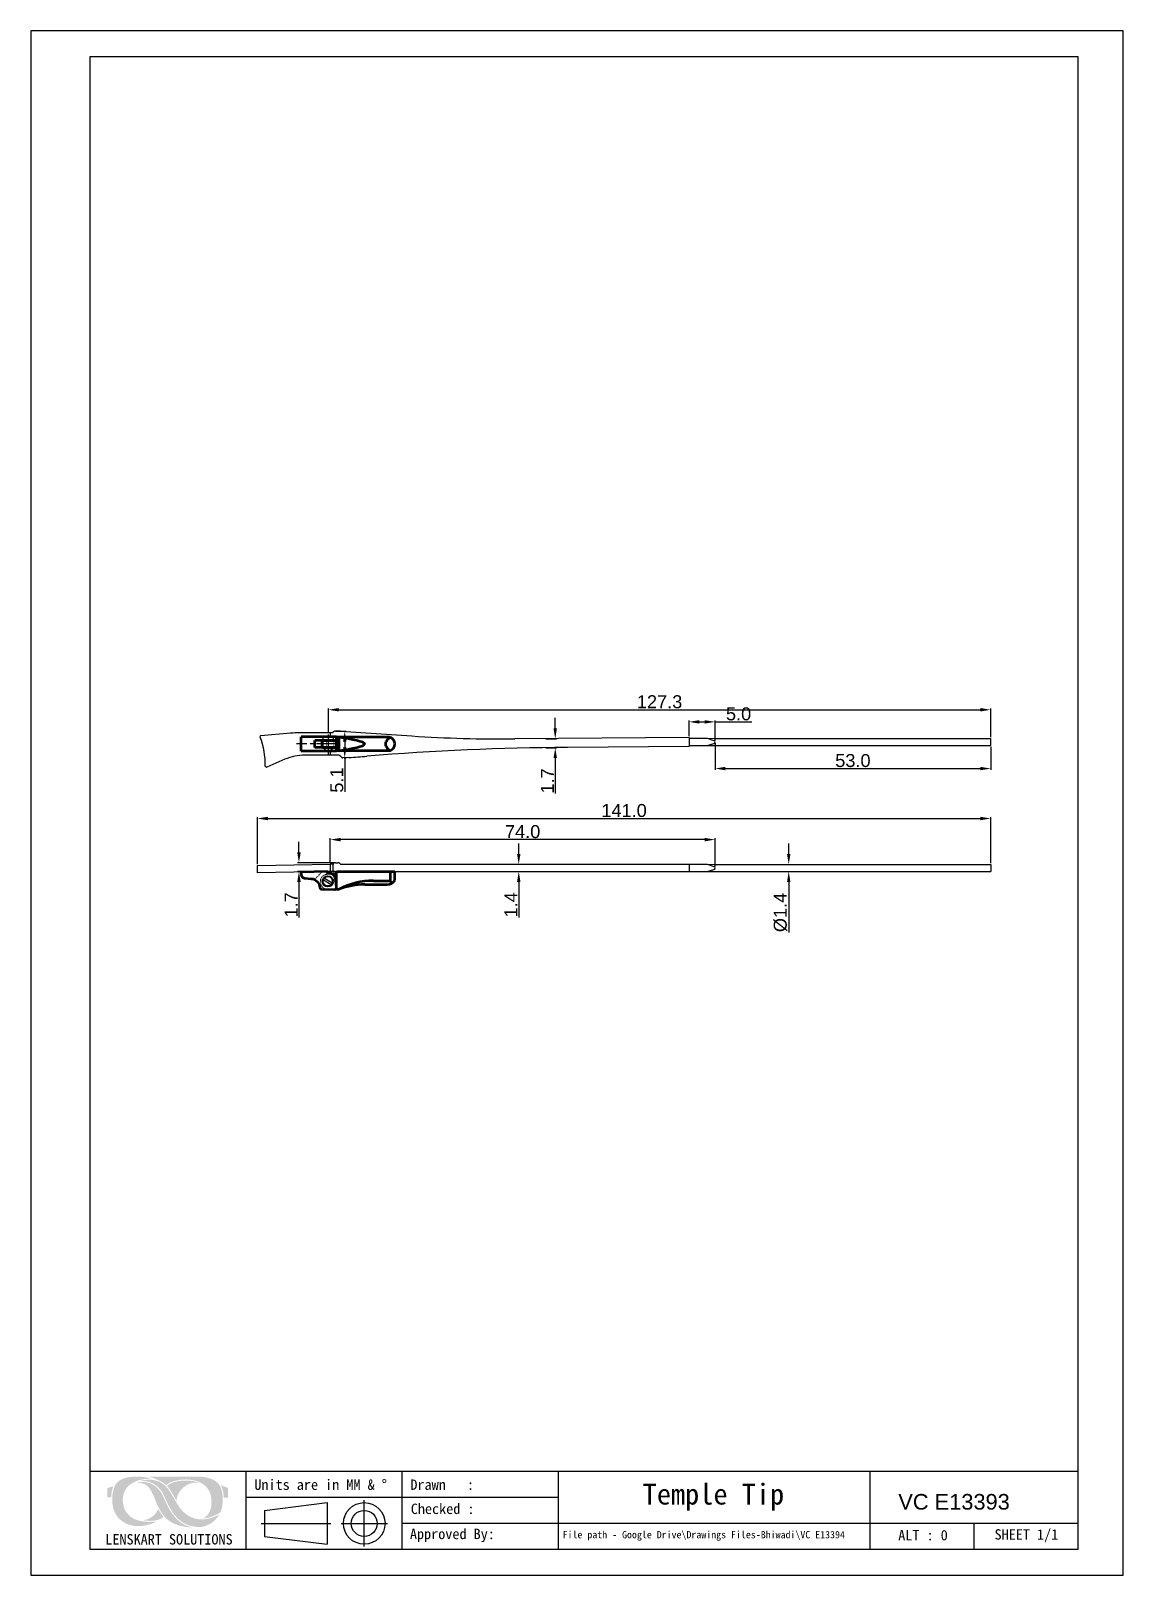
# Model space of a CAD drawing. Header units: inches. Extents: x 35 to 245, y -117 to 180.
import ezdxf

# ---------------------------------------------------------------- set-up
doc = ezdxf.new("R2010")
doc.units = ezdxf.units.IN
doc.header["$MEASUREMENT"] = 0
for name, pattern in [('CENTER2', [28.575, 19.05, -3.175, 3.175, -3.175]), ('DASHEDX2', [38.1, 25.4, -12.7]), ('HIDDEN2', [0.1875, 0.125, -0.0625])]:
    doc.linetypes.add(name, pattern=pattern)
for name, color, linetype in [('Dimension', 3, 'Continuous'), ('hid', 3, 'DASHEDX2'), ('中心线', 1, 'CENTER2'), ('图框-线条', 7, 'Continuous')]:
    doc.layers.add(name, color=color, linetype=linetype)
for name, color, linetype, lineweight in [('odj', 4, 'Continuous', 35), ('粗实线', 4, 'Continuous', 50), ('绘图层', 7, 'Continuous', 15), ('虚线', 1, 'HIDDEN2', 9)]:
    doc.layers.add(name, color=color, linetype=linetype, lineweight=lineweight)
doc.styles.get("Standard").update_dxf_attribs({"font": 'arial.ttf'})
doc.styles.add('宋体', font='SimSun.ttf')
doc.dimstyles.new('Standard$0', dxfattribs={"dimtxt": 2.3, "dimasz": 2, "dimexe": 1, "dimexo": 1, "dimgap": 1, "dimtad": 1, "dimdec": 1, "dimzin": 0, "dimdsep": 46, "dimtxsty": 'Standard', "dimcen": 0, "dimclrd": 4, "dimclre": 4, "dimclrt": 4, "dimadec": 1, "dimazin": 0, "dimtfac": 1, "dimtdec": 1, "dimtofl": 0, "dimtmove": 0, "dimatfit": 0, "dimfxl": 1, "dimtfillclr": 256, "dimtolj": 1, "dimtzin": 0, "dimlwd": -1, "dimlwe": -1, "dimarcsym": 1})

# ---------------------------------------------------------------- blocks, each defined once
blk = doc.blocks.new('A$C4129f865')
at = {"layer": 'hid', "ltscale": 0.03}
for p, q in [((-2.24, 1.4), (-2.24, 0.66)), ((-2.14, 1.4), (-2.14, 0.66)), ((-0.94, 1.4), (-0.94, 0.66)), ((-0.84, 1.4), (-0.84, 0.66)), ((-2.24, -0.67), (-2.24, -0.8)), ((-0.84, -0.67), (-0.84, -0.8))]:
    blk.add_line(p, q, dxfattribs=at)
at = {"layer": 'hid', "ltscale": 0.05}
for p, q in [((-0.54, -0.8), (-2.54, -0.8)), ((-2.54, -0.8), (-2.54, -1.4)), ((-0.54, -0.8), (-0.54, -1.4))]:
    blk.add_line(p, q, dxfattribs=at)
at = {"layer": '中心线', "linetype": 'CENTER2', "ltscale": 0.2}
for p, q in [((0, 0), (-7.7, 0)), ((-1.54, 2), (-1.54, -2))]:
    blk.add_line(p, q, dxfattribs=at)
at = {"layer": '粗实线'}
for p, q in [((0, 1.4), (-6.77, 1.4)), ((-6.77, 1.4), (-6.77, -1.4)), ((0, 0.66), (-4.13, 0.66)), ((-4.13, 0.66), (-4.13, -0.67)), ((-2.77, 0.66), (-2.77, -0.67)), ((0, 1.4), (0, 0.66)), ((0, -1.4), (-6.77, -1.4)), ((0, -0.67), (-4.13, -0.67)), ((0, -0.67), (0, -1.4))]:
    blk.add_line(p, q, dxfattribs=at)
blk = doc.blocks.new('*D13')
at = {"layer": 'Defpoints', "color": 0, "transparency": 16777216}
for p in [(219.61, 49.91), (92.27, 45.34), (219.61, 44.39)]:
    blk.add_point(p, dxfattribs=at)
at = {"layer": 'Dimension', "color": 3, "transparency": 16777216}
for p, q in [((92.27, 45.59), (92.27, 50.16)), ((94.27, 49.91), (217.61, 49.91)), ((219.61, 44.64), (219.61, 50.16))]:
    blk.add_line(p, q, dxfattribs=at)
for points in [[(94.27, 50.25), (94.27, 49.58), (92.27, 49.91)], [(217.61, 50.25), (217.61, 49.58), (219.61, 49.91)]]:
    blk.add_solid(points, dxfattribs=at)
at = {"layer": 'Dimension', "transparency": 16777216, "insert": (155.94, 51.44), "char_height": 2.5, "attachment_point": 5}
blk.add_mtext('\\A1;127.3', dxfattribs=at)
blk = doc.blocks.new('*D14')
at = {"layer": 'Defpoints', "color": 0, "transparency": 16777216}
for p in [(219.61, 29), (78.62, 19.94), (219.61, 20.16)]:
    blk.add_point(p, dxfattribs=at)
at = {"layer": 'Dimension', "color": 3, "transparency": 16777216}
for p, q in [((78.62, 20.19), (78.62, 29.25)), ((80.62, 29), (217.61, 29)), ((219.61, 20.41), (219.61, 29.25))]:
    blk.add_line(p, q, dxfattribs=at)
for points in [[(80.62, 29.33), (80.62, 28.66), (78.62, 29)], [(217.61, 29.33), (217.61, 28.66), (219.61, 29)]]:
    blk.add_solid(points, dxfattribs=at)
at = {"layer": 'Dimension', "transparency": 16777216, "insert": (149.11, 30.52), "char_height": 2.5, "attachment_point": 5}
blk.add_mtext('\\A1;141.0', dxfattribs=at)
blk = doc.blocks.new('*D15')
at = {"layer": 'Defpoints', "color": 0, "transparency": 16777216}
for p in [(128.46, 20.19), (128.46, 18.79), (128.86, 18.79)]:
    blk.add_point(p, dxfattribs=at)
at = {"layer": 'Dimension', "color": 3, "transparency": 16777216}
for p, q in [((128.86, 22.19), (128.86, 24.19)), ((128.71, 20.19), (129.11, 20.19)), ((128.71, 18.79), (129.11, 18.79)), ((128.86, 16.79), (128.86, 9.98))]:
    blk.add_line(p, q, dxfattribs=at)
for points in [[(128.53, 22.19), (129.2, 22.19), (128.86, 20.19)], [(128.53, 16.79), (129.2, 16.79), (128.86, 18.79)]]:
    blk.add_solid(points, dxfattribs=at)
at = {"layer": 'Dimension', "transparency": 16777216, "insert": (127.36, 12.39), "char_height": 2.5, "attachment_point": 5, "rotation": 90}
blk.add_mtext('\\A1;1.4', dxfattribs=at)
blk = doc.blocks.new('*D16')
at = {"layer": 'Defpoints', "color": 0, "transparency": 16777216}
for p in [(92.61, 24.94), (92.61, 20.19), (166.61, 19.49)]:
    blk.add_point(p, dxfattribs=at)
at = {"layer": 'Dimension', "color": 3, "transparency": 16777216}
for p, q in [((92.61, 20.44), (92.61, 25.19)), ((164.61, 24.94), (94.61, 24.94)), ((166.61, 19.74), (166.61, 25.19))]:
    blk.add_line(p, q, dxfattribs=at)
for points in [[(94.61, 25.27), (94.61, 24.6), (92.61, 24.94)], [(164.61, 25.27), (164.61, 24.6), (166.61, 24.94)]]:
    blk.add_solid(points, dxfattribs=at)
at = {"layer": 'Dimension', "transparency": 16777216, "insert": (129.61, 26.46), "char_height": 2.5, "attachment_point": 5}
blk.add_mtext('\\A1;74.0', dxfattribs=at)
blk = doc.blocks.new('*D17')
at = {"layer": 'Defpoints', "color": 0, "transparency": 16777216}
for p in [(166.61, 43.72), (219.61, 43.04), (219.61, 38.6)]:
    blk.add_point(p, dxfattribs=at)
at = {"layer": 'Dimension', "color": 3, "transparency": 16777216}
for p, q in [((166.61, 43.47), (166.61, 38.35)), ((219.61, 42.79), (219.61, 38.35)), ((168.61, 38.6), (217.61, 38.6))]:
    blk.add_line(p, q, dxfattribs=at)
for points in [[(168.61, 38.94), (168.61, 38.27), (166.61, 38.6)], [(217.61, 38.94), (217.61, 38.27), (219.61, 38.6)]]:
    blk.add_solid(points, dxfattribs=at)
at = {"layer": 'Dimension', "transparency": 16777216, "insert": (193.11, 40.13), "char_height": 2.5, "attachment_point": 5}
blk.add_mtext('\\A1;53.0', dxfattribs=at)
blk = doc.blocks.new('*D18')
at = {"layer": 'Defpoints', "color": 0, "transparency": 16777216}
for p in [(180.77, 20.16), (180.77, 18.81), (180.77, 18.81)]:
    blk.add_point(p, dxfattribs=at)
at = {"layer": 'Dimension', "color": 3, "transparency": 16777216}
for p, q in [((180.77, 22.16), (180.77, 24.16)), ((180.52, 20.16), (180.52, 20.16)), ((180.77, 16.81), (180.77, 7.05))]:
    blk.add_line(p, q, dxfattribs=at)
for points in [[(180.44, 22.16), (181.1, 22.16), (180.77, 20.16)], [(180.44, 16.81), (181.1, 16.81), (180.77, 18.81)]]:
    blk.add_solid(points, dxfattribs=at)
at = {"layer": 'Dimension', "transparency": 16777216, "insert": (179.18, 10.93), "char_height": 2.5, "attachment_point": 5, "rotation": 90}
blk.add_mtext('\\A1;%%c1.4', dxfattribs=at)
blk = doc.blocks.new('*D19')
at = {"layer": 'Defpoints', "color": 0, "transparency": 16777216}
for p in [(93.41, 45.78), (95.06, 40.67), (95.41, 40.67)]:
    blk.add_point(p, dxfattribs=at)
at = {"layer": 'Dimension', "color": 3, "transparency": 16777216}
for p, q in [((93.66, 45.78), (95.66, 45.78)), ((95.41, 43.78), (95.41, 42.67)), ((95.31, 40.67), (95.66, 40.67)), ((95.41, 40.67), (95.41, 34.1))]:
    blk.add_line(p, q, dxfattribs=at)
for points in [[(95.07, 43.78), (95.74, 43.78), (95.41, 45.78)], [(95.07, 42.67), (95.74, 42.67), (95.41, 40.67)]]:
    blk.add_solid(points, dxfattribs=at)
at = {"layer": 'Dimension', "transparency": 16777216, "insert": (93.88, 36.39), "char_height": 2.5, "attachment_point": 5, "rotation": 90}
blk.add_mtext('\\A1;5.1', dxfattribs=at)
blk = doc.blocks.new('*D20')
at = {"layer": 'Defpoints', "color": 0, "transparency": 16777216}
for p in [(133.8, 44.34), (133.83, 42.62), (135.88, 42.62)]:
    blk.add_point(p, dxfattribs=at)
at = {"layer": 'Dimension', "color": 3, "transparency": 16777216}
for p, q in [((135.88, 46.34), (135.88, 48.34)), ((134.05, 44.34), (136.13, 44.34)), ((134.08, 42.62), (136.13, 42.62)), ((135.88, 40.62), (135.88, 33.81))]:
    blk.add_line(p, q, dxfattribs=at)
for points in [[(135.55, 46.34), (136.21, 46.34), (135.88, 44.34)], [(135.55, 40.62), (136.21, 40.62), (135.88, 42.62)]]:
    blk.add_solid(points, dxfattribs=at)
at = {"layer": 'Dimension', "transparency": 16777216, "insert": (134.37, 36.22), "char_height": 2.5, "attachment_point": 5, "rotation": 90}
blk.add_mtext('\\A1;1.7', dxfattribs=at)
blk = doc.blocks.new('*D21')
at = {"layer": 'Defpoints', "color": 0, "transparency": 16777216}
for p in [(166.61, 47.58), (161.61, 44.57), (166.61, 43.72)]:
    blk.add_point(p, dxfattribs=at)
at = {"layer": 'Dimension', "color": 3, "transparency": 16777216}
for p, q in [((161.61, 44.82), (161.61, 47.83)), ((163.61, 47.58), (164.61, 47.58)), ((166.61, 43.97), (166.61, 47.83)), ((166.61, 47.58), (173.66, 47.58))]:
    blk.add_line(p, q, dxfattribs=at)
for points in [[(163.61, 47.91), (163.61, 47.25), (161.61, 47.58)], [(164.61, 47.91), (164.61, 47.25), (166.61, 47.58)]]:
    blk.add_solid(points, dxfattribs=at)
at = {"layer": 'Dimension', "transparency": 16777216, "insert": (171.13, 49.11), "char_height": 2.5, "attachment_point": 5}
blk.add_mtext('\\A1;5.0', dxfattribs=at)
blk = doc.blocks.new('*D22')
at = {"layer": 'Defpoints', "color": 0, "transparency": 16777216}
for p in [(86.6, 18.79), (93.86, 20.49), (93.86, 18.79)]:
    blk.add_point(p, dxfattribs=at)
at = {"layer": 'Dimension', "color": 3, "transparency": 16777216}
for p, q in [((86.6, 22.49), (86.6, 24.49)), ((93.61, 20.49), (86.35, 20.49)), ((93.61, 18.79), (86.35, 18.79)), ((86.6, 16.79), (86.6, 9.97))]:
    blk.add_line(p, q, dxfattribs=at)
for points in [[(86.27, 22.49), (86.94, 22.49), (86.6, 20.49)], [(86.27, 16.79), (86.94, 16.79), (86.6, 18.79)]]:
    blk.add_solid(points, dxfattribs=at)
at = {"layer": 'Dimension', "transparency": 16777216, "insert": (85.1, 12.38), "char_height": 2.5, "attachment_point": 5, "rotation": 90}
blk.add_mtext('\\A1;1.7', dxfattribs=at)

msp = doc.modelspace()

# ---------------------------------------------------------------- hatches: boundary and pattern name
at = {"layer": '图框-线条', "lineweight": 0, "ltscale": 0.1}
h = msp.add_hatch(color=252, dxfattribs=at)
edge = h.paths.add_edge_path()
edge.add_spline(control_points=[(49.77, -99.82), (49.77, -99.82), (49.77, -101.54), (49.77, -101.54), (49.77, -101.54), (49.77, -101.54), (50.48, -101.54), (50.48, -101.54), (50.48, -101.54), (50.53, -101.14), (50.54, -100.79), (50.62, -100.39), (50.62, -100.39), (50.68, -100.04), (50.79, -99.69), (50.91, -99.39), (50.91, -99.39), (50.91, -99.39), (49.77, -99.82), (49.77, -99.82)], knot_values=[0, 0, 0, 0, 0.166667, 0.166667, 0.166667, 0.166667, 0.333333, 0.333333, 0.333333, 0.333333, 0.5, 0.5, 0.5, 0.5, 0.666667, 0.666667, 0.666667, 0.666667, 1, 1, 1, 1], degree=3, periodic=0)
edge = h.paths.add_edge_path()
edge.add_spline(control_points=[(72.17, -101.61), (72.17, -101.61), (72.97, -101.62), (72.97, -101.62), (72.97, -101.62), (72.97, -101.62), (72.98, -99.77), (72.98, -99.77), (72.98, -99.77), (72.98, -99.77), (71.57, -99.21), (71.57, -99.21), (71.57, -99.21), (71.71, -99.56), (71.87, -99.82), (71.98, -100.27), (71.98, -100.27), (72.09, -100.73), (72.13, -101.12), (72.17, -101.61)], knot_values=[0, 0, 0, 0, 0.166667, 0.166667, 0.166667, 0.166667, 0.333333, 0.333333, 0.333333, 0.333333, 0.5, 0.5, 0.5, 0.5, 0.666667, 0.666667, 0.666667, 0.666667, 1, 1, 1, 1], degree=3, periodic=0)
edge = h.paths.add_edge_path(flags=17)
edge.add_spline(control_points=[(56.68, -105.96), (56.82, -106.06), (57.64, -106.08), (57.78, -106.08), (57.78, -106.08), (58.66, -106.11), (59.99, -105.9), (60.56, -105.34), (60.56, -105.34), (60.51, -105.26), (60.48, -105.23), (60.42, -105.16), (60.42, -105.16), (60.42, -105.16), (59.55, -103.87), (59.55, -103.87), (59.55, -103.87), (59.34, -104.13), (59.25, -104.62), (58.45, -105.24), (58.45, -105.24), (57.97, -105.6), (57.41, -105.86), (56.68, -105.96)], knot_values=[0, 0, 0, 0, 0.142857, 0.142857, 0.142857, 0.142857, 0.285714, 0.285714, 0.285714, 0.285714, 0.428571, 0.428571, 0.428571, 0.428571, 0.571429, 0.571429, 0.571429, 0.571429, 0.714286, 0.714286, 0.714286, 0.714286, 1, 1, 1, 1], degree=3, periodic=0)
edge = h.paths.add_edge_path(flags=17)
edge.add_spline(control_points=[(61.23, -99.38), (61.28, -99.46), (61.29, -99.45), (61.36, -99.53), (61.36, -99.53), (62.01, -100.27), (62.94, -102.06), (63.06, -102.18), (63.06, -102.18), (63.12, -100.68), (64.37, -99.38), (65.6, -98.94), (65.6, -98.94), (66.25, -98.72), (66.6, -98.71), (67.32, -98.78), (67.32, -98.78), (67.08, -98.58), (66.08, -98.42), (65.82, -98.39), (65.82, -98.39), (64.61, -98.25), (62.85, -98.37), (61.78, -98.97), (61.78, -98.97), (61.61, -99.06), (61.3, -99.26), (61.23, -99.38)], knot_values=[0, 0, 0, 0, 0.125, 0.125, 0.125, 0.125, 0.25, 0.25, 0.25, 0.25, 0.375, 0.375, 0.375, 0.375, 0.5, 0.5, 0.5, 0.5, 0.625, 0.625, 0.625, 0.625, 0.75, 0.75, 0.75, 0.75, 1, 1, 1, 1], degree=3, periodic=0)
edge = h.paths.add_edge_path()
edge.add_spline(control_points=[(60.65, -101.73), (60.25, -100.82), (60.12, -100.56), (59.48, -99.87), (59.48, -99.87), (58.61, -98.93), (57.26, -98.46), (55.93, -98.64), (55.93, -98.64), (55.85, -98.65), (55.77, -98.66), (55.69, -98.68), (55.69, -98.68), (55.69, -98.68), (55.45, -98.75), (55.45, -98.75), (55.45, -98.75), (56.22, -98.79), (56.82, -98.9), (57.33, -99.28), (57.33, -99.28), (57.83, -99.67), (58.03, -99.97), (58.35, -100.63), (58.35, -100.63), (58.88, -101.72), (59.24, -102.93), (59.83, -103.93), (59.83, -103.93), (60.46, -105), (61.07, -105.78), (62.14, -106.4), (62.14, -106.4), (62.99, -106.89), (64.78, -107.36), (65.97, -107.32), (65.97, -107.32), (65.84, -107.25), (65.65, -107.23), (65.5, -107.18), (65.5, -107.18), (63.28, -106.5), (62.01, -104.63), (61.03, -102.57), (61.03, -102.57), (60.9, -102.29), (60.78, -102.02), (60.65, -101.73)], knot_values=[0, 0, 0, 0, 0.076923, 0.076923, 0.076923, 0.076923, 0.153846, 0.153846, 0.153846, 0.153846, 0.230769, 0.230769, 0.230769, 0.230769, 0.307692, 0.307692, 0.307692, 0.307692, 0.384615, 0.384615, 0.384615, 0.384615, 0.461538, 0.461538, 0.461538, 0.461538, 0.538462, 0.538462, 0.538462, 0.538462, 0.615385, 0.615385, 0.615385, 0.615385, 0.692308, 0.692308, 0.692308, 0.692308, 0.769231, 0.769231, 0.769231, 0.769231, 0.846154, 0.846154, 0.846154, 0.846154, 1, 1, 1, 1], degree=3, periodic=0)
edge = h.paths.add_edge_path()
edge.add_spline(control_points=[(71.28, -104.88), (71.24, -104.88), (70.42, -105.27), (70.26, -105.34), (70.26, -105.34), (69.9, -105.47), (69.49, -105.6), (69.1, -105.68), (69.1, -105.68), (68.12, -105.87), (67.41, -105.86), (66.48, -105.59), (66.48, -105.59), (64.89, -105.13), (63.97, -104.02), (63.22, -102.86), (63.22, -102.86), (61.9, -100.81), (61.36, -98.82), (58.81, -98.27), (58.81, -98.27), (58.38, -98.18), (57.87, -98.15), (57.42, -98.18), (57.42, -98.18), (57.11, -98.2), (56.39, -98.27), (56.17, -98.41), (56.17, -98.41), (57.3, -98.38), (58.18, -98.6), (58.97, -99.17), (58.97, -99.17), (60.62, -100.35), (60.68, -101.6), (61.54, -103.14), (61.54, -103.14), (61.96, -103.88), (62.25, -104.46), (62.83, -105.13), (62.83, -105.13), (64.01, -106.51), (65.28, -107.13), (67.22, -107.27), (67.22, -107.27), (68.16, -107.34), (69.1, -106.93), (69.72, -106.54), (69.72, -106.54), (70.14, -106.27), (70.48, -105.93), (70.8, -105.56), (70.8, -105.56), (70.97, -105.37), (71.15, -105.09), (71.28, -104.88)], knot_values=[0, 0, 0, 0, 0.066667, 0.066667, 0.066667, 0.066667, 0.133333, 0.133333, 0.133333, 0.133333, 0.2, 0.2, 0.2, 0.2, 0.266667, 0.266667, 0.266667, 0.266667, 0.333333, 0.333333, 0.333333, 0.333333, 0.4, 0.4, 0.4, 0.4, 0.466667, 0.466667, 0.466667, 0.466667, 0.533333, 0.533333, 0.533333, 0.533333, 0.6, 0.6, 0.6, 0.6, 0.666667, 0.666667, 0.666667, 0.666667, 0.733333, 0.733333, 0.733333, 0.733333, 0.8, 0.8, 0.8, 0.8, 0.866667, 0.866667, 0.866667, 0.866667, 1, 1, 1, 1], degree=3, periodic=0)
edge = h.paths.add_edge_path()
edge.add_spline(control_points=[(61.08, -99.22), (61.64, -98.79), (61.8, -98.65), (62.62, -98.42), (62.62, -98.42), (64.49, -97.89), (66.91, -98.03), (68.37, -99.18), (68.37, -99.18), (69.18, -99.81), (69.83, -100.92), (69.79, -102.47), (69.79, -102.47), (69.77, -103.61), (69.49, -104.72), (68.58, -105.37), (68.58, -105.37), (68.52, -105.42), (68.27, -105.57), (68.22, -105.59), (68.22, -105.59), (69.1, -105.65), (70.5, -105.04), (71.23, -104.63), (71.23, -104.63), (71.51, -104.47), (71.48, -104.5), (71.6, -104.18), (71.6, -104.18), (72.07, -102.91), (72.08, -101.16), (71.66, -99.94), (71.66, -99.94), (71.46, -99.37), (71.25, -99.08), (70.88, -98.71), (70.88, -98.71), (70.12, -97.95), (68.61, -97.59), (67.52, -97.59), (67.52, -97.59), (64.29, -97.59), (60.98, -97.56), (57.78, -97.59), (57.78, -97.59), (58.01, -97.7), (58.43, -97.79), (58.69, -97.89), (58.69, -97.89), (58.97, -97.99), (60.15, -98.54), (60.38, -98.68), (60.38, -98.68), (60.7, -98.88), (61.02, -99.19), (61.08, -99.22)], knot_values=[0, 0, 0, 0, 0.066667, 0.066667, 0.066667, 0.066667, 0.133333, 0.133333, 0.133333, 0.133333, 0.2, 0.2, 0.2, 0.2, 0.266667, 0.266667, 0.266667, 0.266667, 0.333333, 0.333333, 0.333333, 0.333333, 0.4, 0.4, 0.4, 0.4, 0.466667, 0.466667, 0.466667, 0.466667, 0.533333, 0.533333, 0.533333, 0.533333, 0.6, 0.6, 0.6, 0.6, 0.666667, 0.666667, 0.666667, 0.666667, 0.733333, 0.733333, 0.733333, 0.733333, 0.8, 0.8, 0.8, 0.8, 0.866667, 0.866667, 0.866667, 0.866667, 1, 1, 1, 1], degree=3, periodic=0)
edge = h.paths.add_edge_path()
edge.add_spline(control_points=[(59.3, -106.17), (59.16, -106.17), (58.9, -106.23), (58.74, -106.24), (58.74, -106.24), (56.17, -106.48), (53.13, -105.8), (52.76, -102.66), (52.76, -102.66), (52.59, -101.2), (53.05, -99.87), (54.22, -99.06), (54.22, -99.06), (55.39, -98.26), (56.57, -97.94), (58.3, -97.99), (58.3, -97.99), (58.3, -97.99), (57.6, -97.79), (57.6, -97.79), (57.6, -97.79), (56.08, -97.47), (53.79, -97.45), (52.44, -98.12), (52.44, -98.12), (51.68, -98.51), (51.25, -99.07), (50.96, -100.02), (50.96, -100.02), (50.46, -101.64), (50.61, -104.14), (51.82, -105.42), (51.82, -105.42), (51.98, -105.59), (52.05, -105.7), (52.24, -105.85), (52.24, -105.85), (52.43, -106), (52.47, -106.05), (52.71, -106.22), (52.71, -106.22), (54.28, -107.34), (56.34, -107.28), (58.14, -106.67), (58.14, -106.67), (58.35, -106.6), (58.55, -106.52), (58.75, -106.44), (58.75, -106.44), (58.87, -106.38), (59.23, -106.19), (59.3, -106.17)], knot_values=[0, 0, 0, 0, 0.071429, 0.071429, 0.071429, 0.071429, 0.142857, 0.142857, 0.142857, 0.142857, 0.214286, 0.214286, 0.214286, 0.214286, 0.285714, 0.285714, 0.285714, 0.285714, 0.357143, 0.357143, 0.357143, 0.357143, 0.428571, 0.428571, 0.428571, 0.428571, 0.5, 0.5, 0.5, 0.5, 0.571429, 0.571429, 0.571429, 0.571429, 0.642857, 0.642857, 0.642857, 0.642857, 0.714286, 0.714286, 0.714286, 0.714286, 0.785714, 0.785714, 0.785714, 0.785714, 0.857143, 0.857143, 0.857143, 0.857143, 1, 1, 1, 1], degree=3, periodic=0)

# ---------------------------------------------------------------- linework, layer by layer
for p, q in [((236.41, 175.48), (46.41, 175.48)), ((46.41, 175.48), (46.41, -111.52)), ((236.41, -111.52), (236.41, 175.48)), ((85, 45.41), (79.3, 44.91)), ((93.11, 45.48), (86.74, 45.48)), ((92.61, 45.48), (92.61, 44.73)), ((94.57, 45.78), (93.41, 45.78)), ((94.57, 45.78), (108.31, 44.87)), ((161.61, 44.57), (128.09, 44.3)), ((161.61, 44.57), (161.61, 42.87)), ((92.61, 41.93), (92.61, 41.18)), ((161.61, 42.87), (138.23, 42.68)), ((161.61, 44.42), (165.11, 44.42)), ((161.61, 43.02), (165.11, 43.02)), ((165.11, 44.42), (166.4, 44)), ((165.11, 44.42), (166.61, 44.39)), ((165.11, 43.02), (166.4, 43.43)), ((165.11, 43.02), (166.61, 43.04)), ((166.61, 44.39), (219.61, 44.39)), ((166.61, 43.04), (219.61, 43.04)), ((219.61, 43.04), (219.61, 44.39)), ((83.88, 40.38), (80.4, 38.9)), ((94.02, 41.18), (87.79, 41.18)), ((96.23, 40.71), (95.06, 40.67)), ((92.61, 20.19), (92.61, 18.79)), ((93.15, 20.19), (92.61, 20.19)), ((92.61, 18.79), (165.11, 18.79)), ((93.11, 20.19), (93.11, 18.79)), ((93.61, 20.49), (94.1, 20.49)), ((94.61, 20.19), (94.45, 20.35)), ((94.61, 20.19), (165.11, 20.19)), ((161.61, 20.19), (161.61, 18.79)), ((165.11, 20.19), (166.4, 19.77)), ((165.11, 20.19), (166.61, 20.16)), ((165.11, 18.79), (166.4, 19.2)), ((165.11, 18.79), (166.61, 18.81)), ((166.61, 20.16), (219.61, 20.16)), ((166.61, 18.81), (219.61, 18.81)), ((219.61, 20.16), (219.61, 18.81)), ((46.41, -96.52), (236.41, -96.52)), ((76.41, -96.52), (76.41, -111.52)), ((106.41, -96.52), (106.41, -111.52)), ((136.41, -96.52), (136.41, -111.52)), ((196.41, -111.52), (196.41, -96.52)), ((76.41, -101.52), (136.41, -101.52)), ((80, -104.08), (92, -102.58)), ((92, -102.58), (92, -110.58)), ((99.15, -111.02), (99.15, -102.13)), ((79.34, -106.58), (92.74, -106.58)), ((80, -104.08), (80, -109.08)), ((94.71, -106.58), (103.6, -106.58)), ((106.41, -106.52), (236.41, -106.52)), ((216.41, -111.52), (216.41, -106.52)), ((80, -109.08), (92, -110.58)), ((46.41, -111.52), (236.41, -111.52))]:
    msp.add_line(p, q)
msp.add_lwpolyline([(35.06, -116.52), (245.06, -116.52), (245.06, 180.48), (35.06, 180.48)], close=True)
msp.add_lwpolyline([(92.61, 18.79), (78.64, 18.54), (78.62, 19.94), (92.61, 20.19)])
for points in [[(91.3, 17.18), (92.82, 16.3, -0.797724)], [(91.5, 17.53), (93.02, 16.65, 0.797724)]]:
    msp.add_lwpolyline(points, format="xyb", close=True)
for radius in [4, 2.5]:
    msp.add_circle((99.15, -106.58), radius)
for centre, radius, start, end in [((79.31, 44.71), 0.2, 95, 201.5848), ((65.94, 39.42), 14.18, 358.67, 21.5848), ((86.74, 25.48), 20, 90, 95), ((93.41, 45.48), 0.3, 90, 180), ((125.94, 310.6), 266.31, 266.2035, 270.4627), ((142.55, -491.3), 534, 90.4627, 94.6059), ((166.31, 43.72), 0.3, 287.7855, 72.2145), ((80.32, 39.09), 0.2, 178.67, 293.0593), ((87.79, 31.18), 10, 90, 113.0593), ((94.02, 40.18), 1, 37.3523, 90), ((95.05, 40.97), 0.3, 217.3523, 272), ((74.22, 356.76), 316.81, 273.9822, 274.6059), ((93.61, 19.99), 0.5, 90, 180), ((94.1, 19.99), 0.5, 45.7585, 90), ((166.31, 19.49), 0.3, 287.7855, 72.2145)]:
    msp.add_arc(centre, radius, start, end)
at = {"layer": 'odj'}
msp.add_line((93.81, 15.57), (93.81, 16.17), dxfattribs=at)
at = {"layer": '粗实线'}
for p, q in [((104.13, 44.63), (93.81, 44.63)), ((93.81, 42.03), (93.81, 44.63)), ((94.31, 42.03), (94.31, 44.63)), ((103.53, 44.05), (104.13, 44.63)), ((91.16, 42.68), (91.16, 43.98)), ((91.16, 43.98), (93.81, 43.98)), ((91.16, 42.68), (93.81, 42.68)), ((104.13, 42.03), (93.81, 42.03)), ((103.53, 42.61), (104.13, 42.03)), ((93.81, 18.29), (92.99, 18.29)), ((93.81, 18.79), (105.01, 18.79)), ((93.81, 15.39), (93.81, 18.79)), ((104.13, 18.79), (104.13, 17.04)), ((105.01, 17.06), (105.01, 18.79)), ((93.81, 15.39), (93.62, 15.39)), ((93.81, 15.39), (93.81, 15.79)), ((93.81, 15.39), (94.31, 15.39)), ((99.25, 16.29), (103.56, 16.29)), ((100.91, 17.04), (104.13, 17.04)), ((104.13, 17.04), (104.38, 16.49))]:
    msp.add_line(p, q, dxfattribs=at)
msp.add_lwpolyline([(93.81, 15.75), (93.71, 17.11, 0.39896), (92.19, 18.5), (92.09, 18.5), (92.09, 18.78), (86.99, 18.69), (87, 18.29, 0.414214), (87.81, 17.5), (88.98, 17.42, -0.384247), (90.61, 15.74, 0.399346), (90.96, 15.4), (93.44, 15.35, 0.473548)], format="xyb", close=True, dxfattribs=at)
at = {"layer": '粗实线', "lineweight": 40}
msp.add_circle((92.16, 16.91), 1, dxfattribs=at)
at = {"layer": '粗实线'}
for centre, radius, start, end in [((103.61, 43.33), 1.4, 291.7868, 68.2132), ((104.23, 43.33), 1, 133.9963, 226.0037), ((100.91, 3.04), 14, 90, 118.0981), ((99.25, 2.29), 14, 90, 110.6561), ((103.56, 18.04), 1.75, 270, 325.9523)]:
    msp.add_arc(centre, radius, start, end, dxfattribs=at)
msp.add_spline([(94.31, 42.03), (99.25, 43.33), (94.31, 44.63)], degree=3, dxfattribs=at)
at = {"layer": '虚线', "ltscale": 0.2}
for p, q in [((91.89, 42.68), (91.89, 43.98)), ((93.34, 42.68), (93.34, 43.98))]:
    msp.add_line(p, q, dxfattribs=at)
at = {"layer": '虚线', "ltscale": 0.05}
msp.add_line((90.99, 18.76), (89.66, 17.24), dxfattribs=at)
msp.add_lwpolyline([(92.99, 18.29), (92.16, 18.29, 1), (92.16, 15.39), (93.62, 15.39)], format="xyb", dxfattribs=at)

# ---------------------------------------------------------------- block references
at = {"xscale": -1, "rotation": 180}
msp.add_blockref('A$C4129f865', (93.81, 43.33), dxfattribs=at)

# ---------------------------------------------------------------- texts
at = {"insert": (212.56, -102.44), "char_height": 3, "width": 34.3483, "attachment_point": 5}
msp.add_mtext('VC E13393', dxfattribs=at)
at = {"layer": '绘图层', "color": 7, "linetype": 'ByBlock', "lineweight": 9, "attachment_point": 5, "style": '宋体'}
for s, insert, char_height, width in [('\\pxql;{\\fNSimSun|b0|i0|c0|p49;Units are in MM & %%D}', (93.3, -99.14), 2, 30.5443), ('\\pxql;{\\fNSimSun|b0|i0|c0|p49;Drawn   : }', (123.3, -99.14), 2, 30.5443), ('{\\fNSimSun|b0|i0|c0|p49;Temple Tip}', (166.29, -101.52), 4, 58.2869), ('\\pxql;{\\fNSimSun|b0|i0|c0|p49;Checked : }', (119.56, -103.79), 2, 22.9015), ('{\\fSimSun|b0|i0|c134|p2;LENSKART SOLUTIONS}', (61.61, -109.65), 2, 58.9745), ('\\pxql;{\\fNSimSun|b0|i0|c0|p49;Approved By:}', (119.39, -108.89), 2, 22.9015), ('\\pxql;{\\fNSimSun|b0|i0|c0|p49;File path - Google Drive\\\\Drawings Files-Bhiwadi\\\\VC E13394}', (182.24, -108.97), 1.4, 89.89), ('{\\fNSimSun|b0|i0|c0|p49;ALT : 0}', (206.59, -108.86), 2, 17.2791), ('{\\fNSimSun|b0|i0|c0|p49;SHEET 1/1}', (226.47, -108.94), 2, 17.2791)]:
    msp.add_mtext(s, dxfattribs=dict(at, insert=insert, char_height=char_height, width=width))

# ---------------------------------------------------------------- dimensions: what is measured, and where the dimension line sits
at = {"layer": 'Dimension'}
for base, p1, p2, picture, middle in [((219.61, 49.91), (92.27, 45.34), (219.61, 44.39), '*D13', (155.94, 51.44)), ((166.61, 47.58), (161.61, 44.57), (166.61, 43.72), '*D21', (171.13, 49.11)), ((219.61, 38.6), (166.61, 43.72), (219.61, 43.04), '*D17', (193.11, 40.13)), ((92.61, 24.94), (166.61, 19.49), (92.61, 20.19), '*D16', (129.61, 26.46))]:
    dim = msp.add_linear_dim(base=base, p1=p1, p2=p2, dimstyle='Standard$0', override={"dimtxt": 2.5, "dimexe": 0.25, "dimexo": 0.25, "dimgap": 0.25, "dimclrd": 3, "dimclre": 3, "dimclrt": 256, "dimadec": 2, "dimtdec": 2, "dimatfit": 3}, dxfattribs=at)
    dim.commit()
    dim.dimension.update_dxf_attribs({"geometry": picture, "text_midpoint": middle})
for base, p1, p2, override, picture, middle in [((135.88, 42.62), (133.8, 44.34), (133.83, 42.62), {"dimtxt": 2.5, "dimexe": 0.25, "dimexo": 0.25, "dimgap": 0.25, "dimclrd": 3, "dimclre": 3, "dimclrt": 256, "dimadec": 2, "dimtdec": 2, "dimatfit": 3}, '*D20', (134.37, 36.22)), ((86.6, 18.79), (93.86, 20.49), (93.86, 18.79), {"dimtxt": 2.5, "dimexe": 0.25, "dimexo": 0.25, "dimgap": 0.25, "dimclrd": 3, "dimclre": 3, "dimclrt": 256, "dimadec": 2, "dimtdec": 2, "dimatfit": 3}, '*D22', (85.1, 12.38)), ((128.86, 18.79), (128.46, 20.19), (128.46, 18.79), {"dimtxt": 2.5, "dimexe": 0.25, "dimexo": 0.25, "dimgap": 0.25, "dimclrd": 3, "dimclre": 3, "dimclrt": 256, "dimadec": 2, "dimtdec": 2, "dimatfit": 3}, '*D15', (127.36, 12.39)), ((180.77160273, 18.81389094), (180.77160274, 20.16389094), (180.77160273, 18.81389094), {"dimtxt": 2.5, "dimexe": 0.25, "dimexo": 0.25, "dimgap": 0.25, "dimpost": '%%c<>', "dimclrd": 3, "dimclre": 3, "dimclrt": 256, "dimadec": 2, "dimtdec": 2, "dimatfit": 3}, '*D18', (179.17525211, 10.93326338))]:
    dim = msp.add_linear_dim(base=base, p1=p1, p2=p2, angle=90, dimstyle='Standard$0', override=override, dxfattribs=at)
    dim.commit()
    dim.dimension.update_dxf_attribs({"geometry": picture, "text_midpoint": middle})
dim = msp.add_linear_dim(base=(95.41, 40.67), p1=(93.41, 45.78), p2=(95.06, 40.67), angle=90, dimstyle='Standard$0', override={"dimtxt": 2.5, "dimexe": 0.25, "dimexo": 0.25, "dimgap": 0.25, "dimclrd": 3, "dimclre": 3, "dimclrt": 256, "dimadec": 2, "dimtdec": 2, "dimatfit": 3}, dxfattribs=at)
dim.commit()
dim.dimension.update_dxf_attribs({"geometry": '*D19', "text_midpoint": (95.41, 36.39), "dimtype": 160})
dim = msp.add_linear_dim(base=(219.61, 29), p1=(78.62, 19.94), p2=(219.61, 20.16), dimstyle='Standard$0', override={"dimtxt": 2.5, "dimexe": 0.25, "dimexo": 0.25, "dimgap": 0.25, "dimclrd": 3, "dimclre": 3, "dimclrt": 256, "dimadec": 2, "dimtdec": 2, "dimatfit": 3}, dxfattribs=at)
dim.commit()
dim.dimension.update_dxf_attribs({"geometry": '*D14', "text_midpoint": (149.11, 29), "dimtype": 160})

doc.saveas('drawing.dxf')
